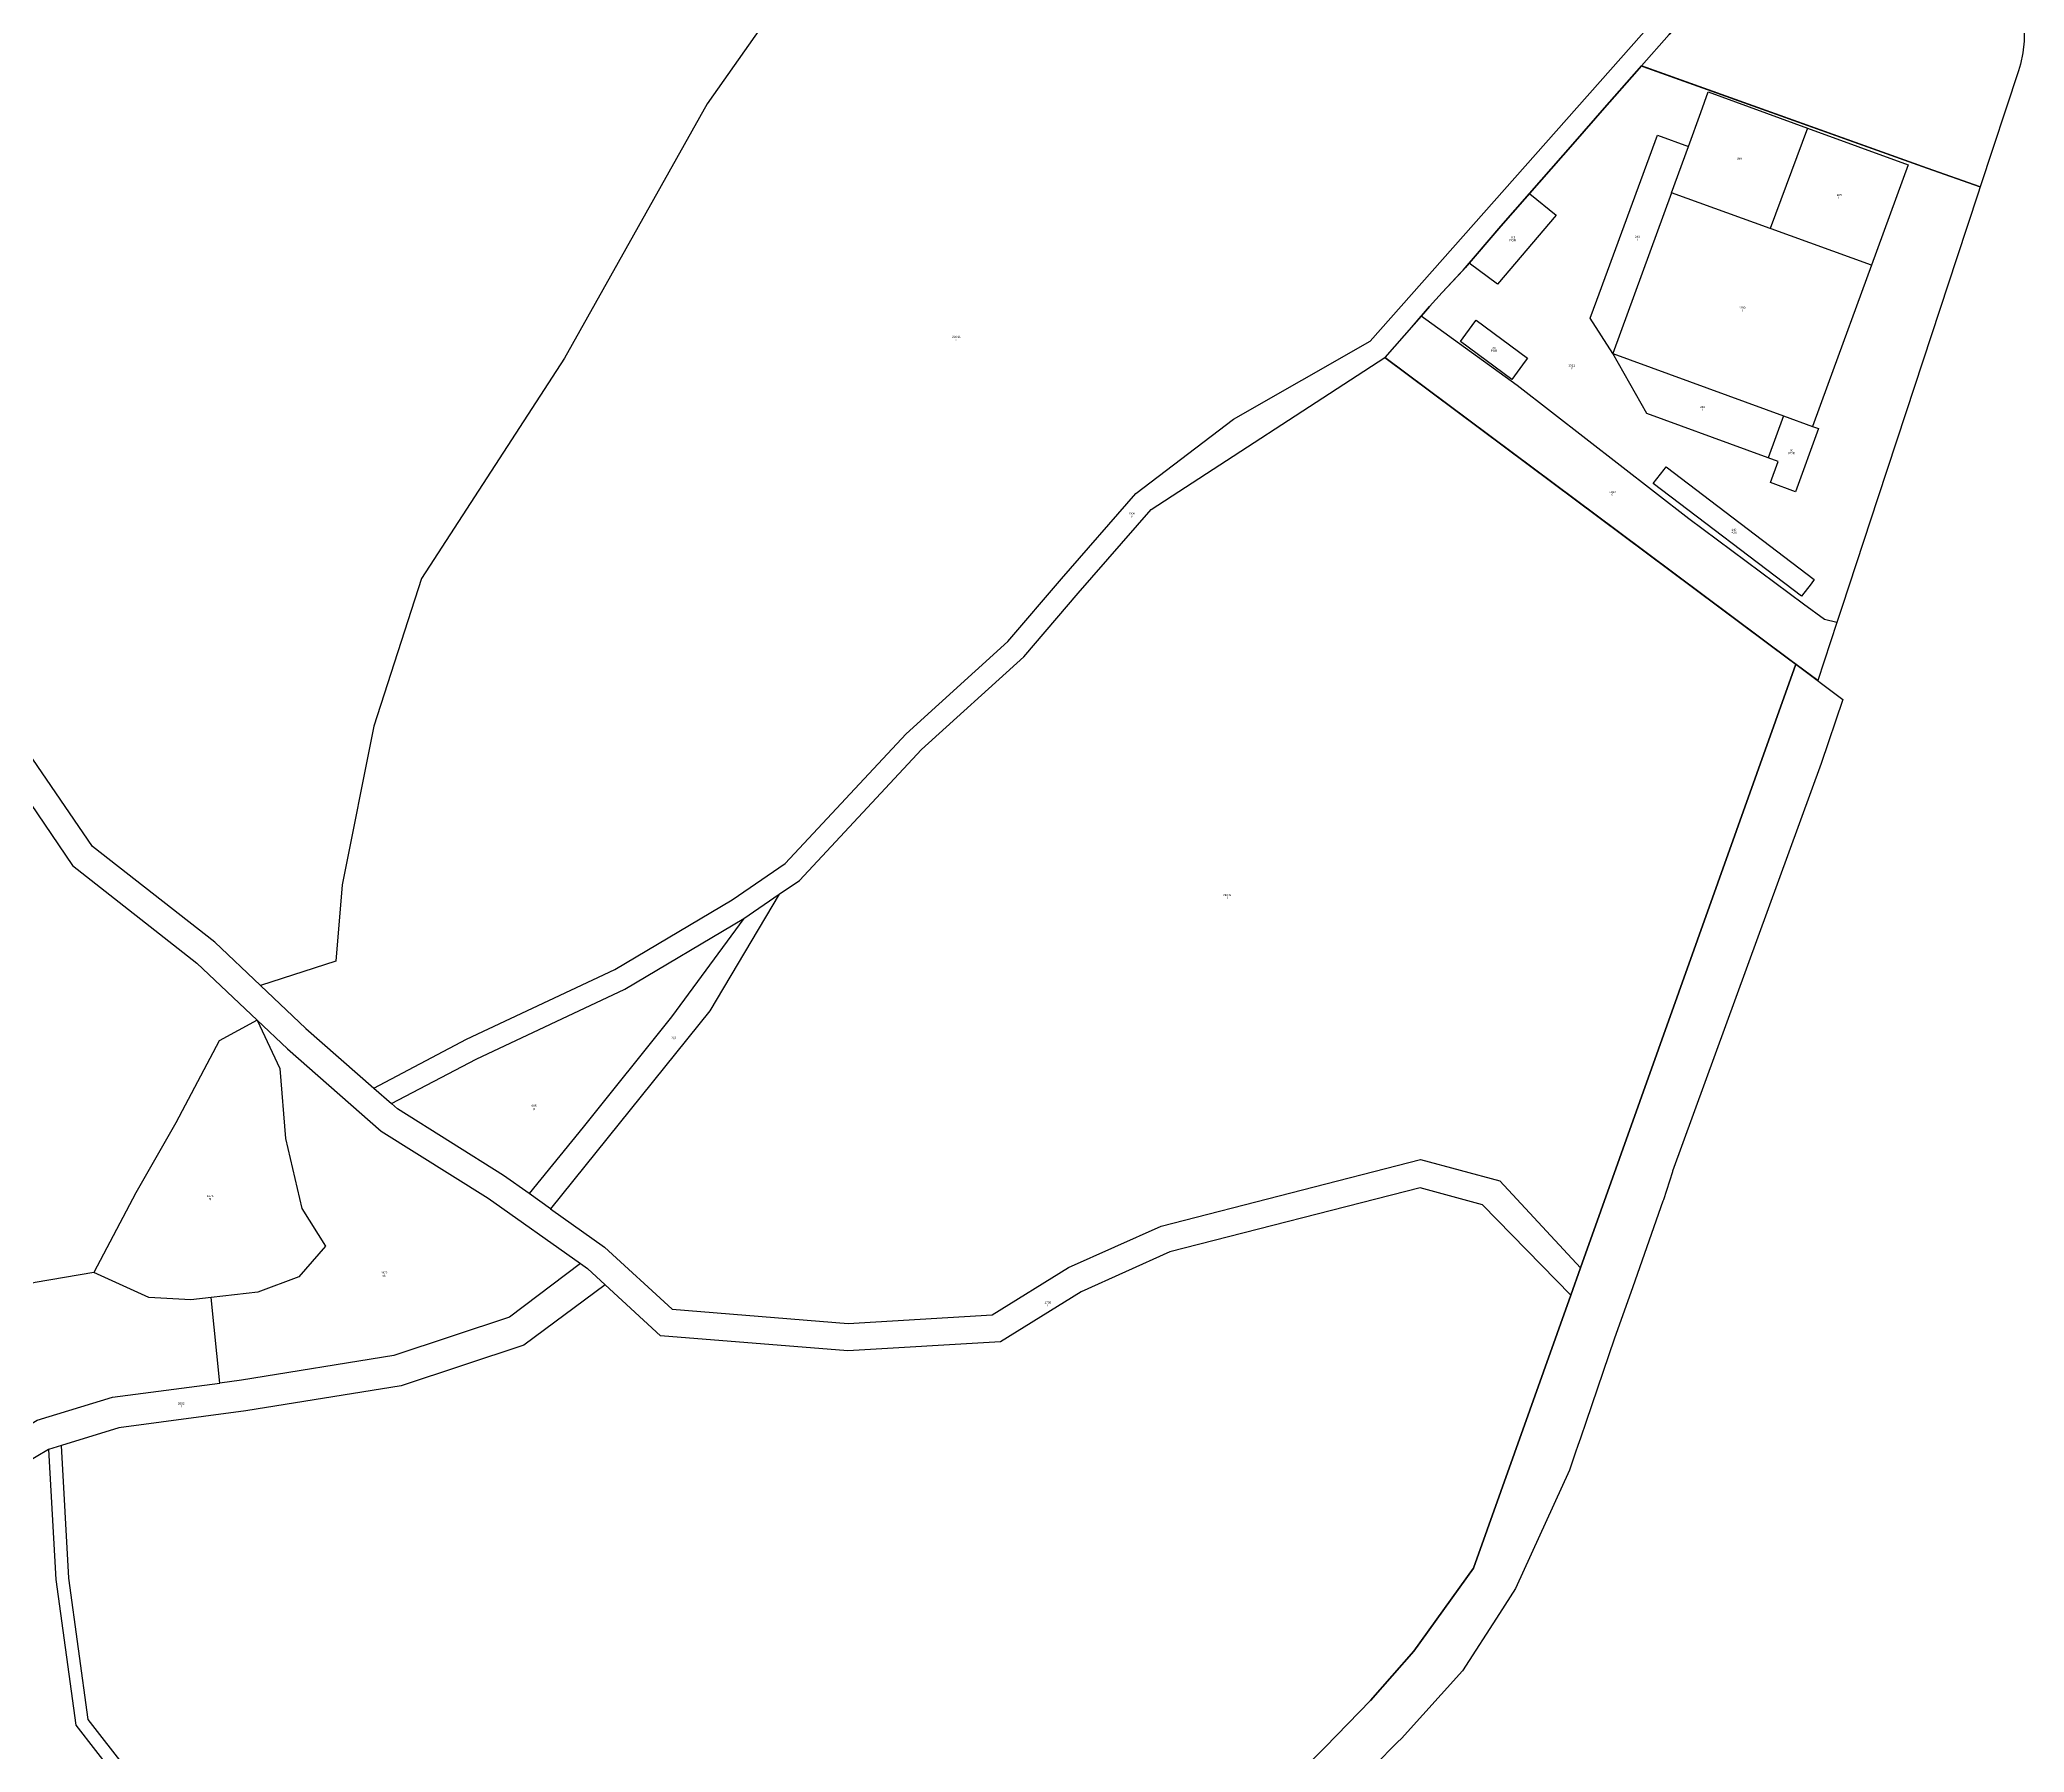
# Model space of a CAD drawing. Header units: inches. Extents: x 19003.7 to 19048.3, y 182287.8 to 182344.6.
# Drawn here: x 19032.99 to 19047.69, y 182316.2 to 182328.88 of the extents above; entities that cross this region are included whole.
import ezdxf
from ezdxf.enums import TextEntityAlignment as Align

# ---------------------------------------------------------------- set-up
doc = ezdxf.new("R2010")
doc.units = ezdxf.units.IN
doc.header["$MEASUREMENT"] = 0
for name, color, linetype in [('PG-AA', 7, 'Continuous'), ('PG-AS', 7, 'Continuous'), ('PG-LI', 7, 'Continuous'), ('PG-LP', 7, 'Continuous')]:
    doc.layers.add(name, color=color, linetype=linetype)
doc.styles.get("Standard").update_dxf_attribs({"font": 'arial.ttf'})

# ---------------------------------------------------------------- blocks, each defined once
blk = doc.blocks.new('17037A02200006')
at = {"layer": 'PG-LI'}
for p, q in [((483647.001, 4631065.215), (483690.981, 4631093.8145)), ((483447.95, 4631001.8465), (483434.12, 4631022.0165)), ((483577.09, 4630992.8555), (483564.02, 4630970.9155)), ((483570.42, 4630988.2755), (483577.09, 4630992.8555)), ((483548.07, 4630975.0255), (483570.42, 4630988.2755)), ((483467.56, 4630979.896), (483478.9, 4630969.176)), ((483493.69, 4630980.266), (483479.52, 4630975.696)), ((483479.52, 4630975.696), (483488.05, 4630967.626)), ((483478.9, 4630969.176), (483484.59, 4630963.806)), ((483564.02, 4630970.9155), (483534.0595, 4630933.7055)), ((483488.05, 4630967.626), (483500.82, 4630956.406)), ((483500.82, 4630956.406), (483504.16, 4630953.476)), ((483712.58, 4630938.934), (483727.77, 4630922.604)), ((483522.3495, 4630935.6755), (483539.6895, 4630923.3855)), ((483534.0595, 4630933.7055), (483530.0695, 4630936.5455)), ((483458.5595, 4630917.006), (483448.1795, 4630921.716)), ((483554.7395, 4630909.8255), (483544.3395, 4630919.3755)), ((483471.8495, 4630900.926), (483470.2695, 4630917.026)), ((483451.6995, 4630898.256), (483471.8495, 4630900.926)), ((483442.099, 4630889.206), (483439.669, 4630888.396)), ((483443.499, 4630864.256), (483442.099, 4630889.206))]:
    blk.add_line(p, q, dxfattribs=at)
for points in [[(483601.662, 4631195.6855), (483563.5215, 4631141.4655), (483536.681, 4631093.6555), (483509.8005, 4631052.206), (483500.8305, 4631024.426), (483494.89, 4630994.636), (483493.69, 4630980.266)], [(483500.82, 4630956.406), (483518.27, 4630965.5655), (483546.16, 4630978.7055), (483568.23, 4630991.7755), (483578.18, 4630998.6255), (483600.9605, 4631023.005), (483620.0905, 4631040.375), (483630.1605, 4631052.175), (483644.131, 4631068.205), (483662.493, 4631082.181), (483688.2205, 4631096.846), (483770.302, 4631189.664)], [(483577.09, 4630992.8555), (483580.87, 4630995.455), (483603.8505, 4631020.045), (483623.0605, 4631037.475), (483633.2805, 4631049.465), (483647.001, 4631065.215)], [(483430.99, 4631017.7065), (483444.15, 4630998.2665), (483467.56, 4630979.896)], [(483479.52, 4630975.696), (483470.91, 4630983.826), (483447.95, 4631001.8465)], [(483570.42, 4630988.2755), (483556.82, 4630969.8055), (483540.22, 4630949.0555), (483530.0695, 4630936.5455)], [(483504.16, 4630953.476), (483520.09, 4630961.8355), (483548.07, 4630975.0255)], [(483478.9, 4630969.176), (483471.75, 4630965.286), (483463.5995, 4630949.836), (483456.0695, 4630936.666), (483448.1795, 4630921.716)], [(483478.9, 4630969.176), (483483.15, 4630960.086), (483484.2195, 4630946.896), (483487.3095, 4630933.726), (483491.7695, 4630926.656), (483486.7395, 4630920.886), (483479.0295, 4630917.996), (483470.2695, 4630917.026)], [(483484.59, 4630963.806), (483502.2295, 4630948.296), (483522.3495, 4630935.6755)], [(483530.0695, 4630936.5455), (483525.2195, 4630939.9855), (483505.31, 4630952.4655), (483504.16, 4630953.476)], [(483534.0595, 4630933.7055), (483544.2295, 4630926.4855), (483556.9295, 4630914.8255), (483590.0595, 4630912.145), (483617.1195, 4630913.725), (483631.48, 4630922.6545), (483648.9, 4630930.4545), (483697.64, 4630942.9545), (483712.58, 4630938.934)], [(483725.94, 4630917.464), (483709.34, 4630934.464), (483697.57, 4630937.6345), (483650.55, 4630925.5845), (483633.8595, 4630918.0845), (483618.6695, 4630908.655), (483589.9695, 4630906.985), (483554.7395, 4630909.8255)], [(483539.6895, 4630923.3855), (483526.3495, 4630913.3255), (483504.6295, 4630906.0955), (483475.9495, 4630901.456), (483471.8495, 4630900.926)], [(483539.6895, 4630923.3855), (483540.9995, 4630922.4555), (483544.3395, 4630919.3755)], [(483448.1795, 4630921.716), (483437.1795, 4630919.816), (483428.2195, 4630917.5465), (483420.5395, 4630910.6165), (483398.319, 4630902.8565), (483380.029, 4630893.3865), (483360.509, 4630875.8865), (483344.399, 4630860.477), (483332.1885, 4630846.877), (483328.6685, 4630841.247), (483317.5585, 4630840.737), (483310.4885, 4630837.987), (483304.2185, 4630827.257)], [(483544.3395, 4630919.3755), (483529.0395, 4630908.0755), (483505.9795, 4630900.3955), (483476.7495, 4630895.666), (483452.889, 4630892.516), (483442.099, 4630889.206)], [(483470.2695, 4630917.026), (483466.3995, 4630916.596), (483458.5595, 4630917.006)], [(483228.048, 4630785.6275), (483250.428, 4630780.4175), (483286.188, 4630786.157), (483323.4085, 4630802.197), (483364.8885, 4630827.5565), (483370.1585, 4630838.9265), (483403.499, 4630873.7065), (483437.549, 4630893.916), (483451.6995, 4630898.256)], [(483439.669, 4630888.396), (483407.129, 4630869.0965), (483375.0085, 4630835.5865), (483369.4085, 4630823.4965), (483326.0485, 4630796.977), (483287.778, 4630780.497), (483250.178, 4630774.4575), (483229.608, 4630779.2475)], [(483439.669, 4630888.396), (483441.029, 4630864.006), (483444.779, 4630836.606), (483452.209, 4630827.066), (483459.0585, 4630809.086), (483463.3185, 4630791.946), (483469.2685, 4630778.0555), (483477.8685, 4630767.1855), (483488.2485, 4630757.8455), (483495.8485, 4630754.7855), (483500.798, 4630746.3755), (483511.998, 4630741.3855), (483525.718, 4630741.4055), (483540.3185, 4630743.425), (483555.4885, 4630751.045), (483580.1385, 4630758.015)], [(483608.3585, 4630760.4445), (483579.8485, 4630760.525), (483554.5985, 4630753.375), (483539.5885, 4630745.845), (483525.558, 4630743.9055), (483512.538, 4630743.8855), (483502.528, 4630748.3455), (483497.5685, 4630756.7955), (483489.5885, 4630760.0055), (483479.6885, 4630768.9055), (483471.4185, 4630779.3655), (483465.6685, 4630792.756), (483461.4385, 4630809.856), (483454.399, 4630828.316), (483447.149, 4630837.626), (483443.499, 4630864.256)]]:
    blk.add_lwpolyline(points, dxfattribs=at)
at = {"layer": 'PG-LP'}
for p, q in [((483727.77, 4630922.604), (483725.94, 4630917.464)), ((483725.94, 4630917.464), (483707.6295, 4630866.104))]:
    blk.add_line(p, q, dxfattribs=at)
for points in [[(483770.302, 4631189.664), (483773.0125, 4631187.091), (483770.522, 4631184.304), (483744.4215, 4631154.504), (483739.247, 4631148.629), (483738.3715, 4631147.6345), (483732.2815, 4631140.7245), (483726.7415, 4631134.4345), (483712.7415, 4631118.5145), (483706.0415, 4631110.6245), (483701.721, 4631106.0045), (483699.351, 4631103.4045), (483698.241, 4631102.0645), (483690.981, 4631093.8145)], [(483690.981, 4631093.8145), (483767.111, 4631036.954), (483768.231, 4631036.114), (483727.77, 4630922.604)], [(483707.6295, 4630866.104), (483696.4295, 4630850.514), (483688.279, 4630841.214), (483679.729, 4630832.414), (483644.799, 4630797.7145), (483609.7385, 4630761.7945), (483608.3585, 4630760.4445)]]:
    blk.add_lwpolyline(points, dxfattribs=at)
at = {"layer": 'PG-AA'}
for s, p in [('d', (483610.35, 4631097.35)), ('e', (483643.35, 4631064.16)), ('f', (483661.31, 4630992.38)), ('h', (483557.25, 4630965.62)), ('g', (483530.96, 4630952.75)), ('aj', (483470.04, 4630935.79)), ('ak', (483502.77, 4630921.35)), ('i', (483627.59, 4630915.75)), ('l', (483464.61, 4630896.76))]:
    blk.add_text(s, height=0.4, dxfattribs=at).set_placement(p, align=Align.TOP_CENTER)
at = {"layer": 'PG-AS'}
for s, p in [('29048', (483610.35, 4631097.35)), ('1508', (483643.35, 4631064.16)), ('24039', (483661.31, 4630992.38)), ('322', (483557.25, 4630965.62)), ('995', (483530.96, 4630952.75)), ('1276', (483470.04, 4630935.79)), ('1972', (483502.77, 4630921.35)), ('1799', (483627.59, 4630915.75)), ('2092', (483464.61, 4630896.76))]:
    blk.add_text(s, height=0.4, dxfattribs=at).set_placement(p, align=Align.BOTTOM_CENTER)
blk = doc.blocks.new('17037A02209001')
at = {"layer": 'PG-LP'}
for points in [[(483777.059, 4631029.493), (483773.0005, 4631017.424), (483745.07, 4630940.744), (483745.04, 4630940.634), (483743.36, 4630935.404), (483743.26, 4630935.114), (483737.56, 4630919.014), (483734.08, 4630909.144), (483728.7895, 4630893.674), (483727.7195, 4630890.544), (483727.2495, 4630889.164), (483726.8395, 4630887.944), (483725.6795, 4630884.534), (483715.5395, 4630862.294), (483712.4895, 4630857.574), (483705.5295, 4630846.814), (483694.069, 4630834.094), (483693.329, 4630833.364), (483671.689, 4630811.4445)], [(483644.799, 4630797.7145), (483679.729, 4630832.414), (483688.279, 4630841.214), (483696.4295, 4630850.514), (483707.6295, 4630866.104), (483725.94, 4630917.464), (483727.77, 4630922.604), (483768.231, 4631036.114), (483777.059, 4631029.493)]]:
    blk.add_lwpolyline(points, dxfattribs=at)
blk = doc.blocks.new('3713501DG8331S')
at = {"layer": 'PG-LI'}
for p, q in [((483751.7775, 4631143.7305), (483770.4485, 4631136.9135)), ((483770.4485, 4631136.9135), (483763.4285, 4631118.0635)), ((483770.4485, 4631136.9135), (483789.3485, 4631130.0035)), ((483742.2035, 4631135.6315), (483748.037, 4631133.499)), ((483744.8515, 4631124.787), (483748.037, 4631133.499)), ((483789.3485, 4631130.0035), (483782.4685, 4631111.1735)), ((483744.8515, 4631124.787), (483733.8015, 4631094.564)), ((483763.4285, 4631118.0635), (483744.8515, 4631124.787)), ((483763.5885, 4631118.0035), (483763.4285, 4631118.0635)), ((483782.4685, 4631111.1735), (483763.5885, 4631118.0035)), ((483712.1645, 4631107.569), (483706.788, 4631111.5035)), ((483782.4685, 4631111.1735), (483774.262, 4631088.723)), ((483698.649, 4631100.9215), (483697.7845, 4631101.546)), ((483740.2485, 4631083.2655), (483733.8015, 4631094.564)), ((483733.8015, 4631094.564), (483765.924, 4631082.8265)), ((483774.262, 4631088.723), (483771.378, 4631080.8335)), ((483765.924, 4631082.8265), (483763.0415, 4631074.9365)), ((483765.924, 4631082.8265), (483771.378, 4631080.8335)), ((483764.9365, 4631074.244), (483763.0415, 4631074.9365))]:
    blk.add_line(p, q, dxfattribs=at)
for points in [[(483748.037, 4631133.499), (483750.361, 4631139.856), (483751.7775, 4631143.7305)], [(483733.8015, 4631094.564), (483729.588, 4631101.164), (483730.8415, 4631104.5895), (483742.2035, 4631135.6315)], [(483718.1395, 4631124.653), (483718.2435, 4631124.5675), (483723.147, 4631120.5455), (483712.1645, 4631107.569)], [(483775.9555, 4631043.9385), (483773.6335, 4631044.508), (483769.6995, 4631047.427), (483748.1045, 4631063.45), (483715.8365, 4631088.497), (483698.649, 4631100.9215)], [(483717.3565, 4631093.096), (483714.806, 4631089.6645), (483705.175, 4631096.8235), (483707.8865, 4631100.471), (483708.158, 4631100.836), (483717.789, 4631093.6775), (483717.3565, 4631093.096)], [(483763.0415, 4631074.9365), (483759.1025, 4631076.376), (483740.2485, 4631083.2655)], [(483771.378, 4631080.8335), (483772.5145, 4631080.4185), (483768.1755, 4631068.5435), (483763.48, 4631070.259), (483764.9365, 4631074.244)], [(483771.717, 4631052.0665), (483771.0975, 4631051.252), (483769.2955, 4631048.8825), (483741.4355, 4631070.068), (483743.478, 4631072.7535), (483743.857, 4631073.252), (483771.717, 4631052.0665)]]:
    blk.add_lwpolyline(points, dxfattribs=at)
at = {"layer": 'PG-LP'}
for p, q in [((483718.1395, 4631124.653), (483726.7415, 4631134.4345)), ((483775.9555, 4631043.9385), (483772.362, 4631033.0275))]:
    blk.add_line(p, q, dxfattribs=at)
for points in [[(483726.7415, 4631134.4345), (483732.2815, 4631140.7245), (483738.3715, 4631147.6345), (483739.247, 4631148.629), (483739.5015, 4631148.538), (483792.9695, 4631129.4185), (483802.932, 4631125.8555), (483802.5465, 4631124.686), (483798.5375, 4631112.5125), (483788.9375, 4631083.3605), (483783.68, 4631067.395), (483776.8805, 4631046.748), (483775.9555, 4631043.9385)], [(483706.788, 4631111.5035), (483708.0035, 4631112.935), (483712.7415, 4631118.5145), (483718.1395, 4631124.653)], [(483697.7845, 4631101.546), (483698.241, 4631102.0645), (483699.351, 4631103.4045), (483701.721, 4631106.0045), (483705.6825, 4631110.2405), (483706.0415, 4631110.6245), (483706.788, 4631111.5035)], [(483772.362, 4631033.0275), (483767.1055, 4631036.9535), (483734.6745, 4631061.1765), (483690.977, 4631093.814), (483695.9435, 4631099.455), (483697.7845, 4631101.546)]]:
    blk.add_lwpolyline(points, dxfattribs=at)
at = {"layer": 'PG-AA'}
for s, p in [('I', (483757.62, 4631130.88)), ('II', (483776.41, 4631124.03)), ('POR', (483715.01, 4631116.05)), ('I', (483738.45, 4631116.16)), ('I', (483758.14, 4631102.83)), ('POR', (483711.48, 4631095.25)), ('P', (483726.09, 4631091.97)), ('I', (483750.7, 4631084.17)), ('POR', (483767.45, 4631076.01)), ('0', (483733.75, 4631068.18)), ('POR', (483756.58, 4631061.06))]:
    blk.add_text(s, height=0.4, dxfattribs=at).set_placement(p, align=Align.TOP_CENTER)
at = {"layer": 'PG-AS'}
for s, p in [('399', (483757.62, 4631130.88)), ('405', (483776.41, 4631124.03)), ('113', (483715.01, 4631116.05)), ('243', (483738.45, 4631116.16)), ('1290', (483758.14, 4631102.83)), ('60', (483711.48, 4631095.25)), ('3011', (483726.09, 4631091.97)), ('246', (483750.7, 4631084.17)), ('80', (483767.45, 4631076.01)), ('1013', (483733.75, 4631068.18)), ('140', (483756.58, 4631061.06))]:
    blk.add_text(s, height=0.4, dxfattribs=at).set_placement(p, align=Align.BOTTOM_CENTER)
blk = doc.blocks.new('3713502DG8331S')
at = {"layer": 'PG-LI'}
for p, q in [((483780.1, 4631185.73), (483778.44, 4631183.46)), ((483778.44, 4631183.46), (483782.36, 4631180.59)), ((483787.4, 4631179.87), (483782.36, 4631180.59)), ((483792.73, 4631182), (483787.4, 4631179.87)), ((483796.57, 4631172.4), (483792.73, 4631182))]:
    blk.add_line(p, q, dxfattribs=at)
for points in [[(483792.73, 4631182), (483791.85, 4631184.21), (483788.11, 4631184.68), (483787.85, 4631186), (483785.14, 4631186.4), (483784.39, 4631185.18), (483780.1, 4631185.73)], [(483778.44, 4631183.46), (483772.65, 4631175.57), (483778.86, 4631171.02), (483780.89, 4631173.78)], [(483782.36, 4631180.59), (483779.24, 4631176.34), (483781.53, 4631174.65), (483780.89, 4631173.78)], [(483787.4, 4631179.87), (483789.55, 4631174.49), (483787.37, 4631173.61), (483787.73, 4631172.74)], [(483780.89, 4631173.78), (483782.95, 4631172.27), (483785.36, 4631171.82), (483787.73, 4631172.74)], [(483787.73, 4631172.74), (483789.08, 4631169.4), (483796.57, 4631172.4)]]:
    blk.add_lwpolyline(points, dxfattribs=at)
at = {"layer": 'PG-LP'}
blk.add_lwpolyline([(483792.9695, 4631129.4185), (483739.247, 4631148.629), (483744.4215, 4631154.504), (483770.522, 4631184.304), (483787.912, 4631203.764), (483791.142, 4631203.714), (483807.952, 4631167.264), (483808.462, 4631165.904), (483809.391, 4631163.9325), (483810.1355, 4631161.884), (483810.689, 4631159.776), (483811.0465, 4631157.6265), (483811.076, 4631157.3675), (483811.206, 4631155.453), (483811.165, 4631153.274), (483810.925, 4631151.108), (483810.4865, 4631148.9735), (483810.135, 4631147.7295), (483802.932, 4631125.8555), (483792.9695, 4631129.4185)], dxfattribs=at)
at = {"layer": 'PG-AA'}
for s, p in [('-I+II', (483785.56, 4631183.04)), ('-I+I', (483777.23, 4631177.24)), ('-I+I', (483784.58, 4631176.81)), ('-I+I', (483791.58, 4631175.5)), ('P', (483781.88, 4631159.16))]:
    blk.add_text(s, height=0.4, dxfattribs=at).set_placement(p, align=Align.TOP_CENTER)
at = {"layer": 'PG-AS'}
for s, p in [('59', (483785.56, 4631183.04)), ('60', (483777.23, 4631177.24)), ('59', (483784.58, 4631176.81)), ('70', (483791.58, 4631175.5)), ('2752', (483781.88, 4631159.16))]:
    blk.add_text(s, height=0.4, dxfattribs=at).set_placement(p, align=Align.BOTTOM_CENTER)

msp = doc.modelspace()

# ---------------------------------------------------------------- block references
at = {"xscale": 0.03937007874015748, "yscale": 0.03937007874015748, "zscale": 0.03937007874015748}
for name in ['17037A02200006', '3713502DG8331S', '3713501DG8331S', '17037A02209001']:
    msp.add_blockref(name, (0, 0), dxfattribs=at)

doc.saveas('drawing.dxf')
